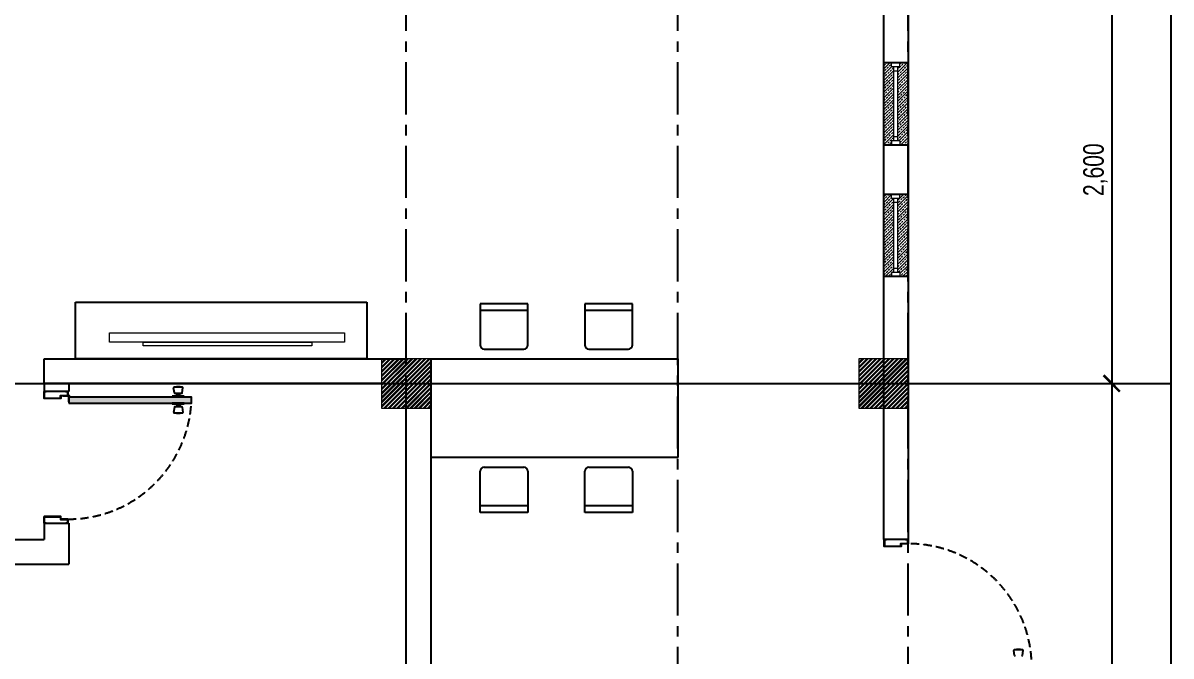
# Model space of a CAD drawing. Header units: millimetres. Extents: x -248340 to 456025, y 261499 to 1049645.
# Drawn here: x 302013 to 308998, y 304527 to 308378 of the extents above; entities that cross this region are included whole.
import ezdxf

# ---------------------------------------------------------------- set-up
doc = ezdxf.new("R2010")
doc.units = ezdxf.units.MM
doc.header["$LTSCALE"] = 8
doc.header["$MEASUREMENT"] = 0
for name, pattern in [('CENTER', [50.8, 31.75, -6.35, 6.35, -6.35]), ('CONTINOUS', [0]), ('DASHED2', [0.375, 0.25, -0.125]), ('HIDDEN', [9.525, 6.35, -3.175])]:
    doc.linetypes.add(name, pattern=pattern)
doc.layers.get('0').update_dxf_attribs({"linetype": 'CONTINUOUS'})
for name, color, linetype, lineweight in [('A-ANNO-DIMS', 211, 'CONTINUOUS', 9), ('A-GLAZ', 151, 'CONTINUOUS', 18), ('DIM', 2, 'CONTINUOUS', 25)]:
    doc.layers.add(name, color=color, linetype=linetype, lineweight=lineweight)
for name, color, linetype in [('ar_grid', 10, 'CENTER'), ('ar_wall', 7, 'CONTINOUS'), ('PDF_Geometry', 7, 'CONTINUOUS')]:
    doc.layers.add(name, color=color, linetype=linetype)
doc.styles.add('EN-SCL-DIM', font='swisscl.ttf')

# ---------------------------------------------------------------- blocks, each defined once
blk = doc.blocks.new('_ArchTick')
at = {"color": 0, "linetype": 'ByBlock', "const_width": 0.15}
blk.add_lwpolyline([(-0.5, -0.5), (0.5, 0.5)], dxfattribs=at)
blk = doc.blocks.new('SSS')
at = {"true_color": 0x939598}
h = blk.add_hatch(color=252, dxfattribs=at)
h.paths.add_polyline_path([(139671.9, -107321.8), (139660.2, -107321.8), (139660.2, -107360.2), (139759.7, -107360.2), (139759.7, -107344.1), (139802.6, -107344.1), (139802.6, -107321.8), (139790.9, -107321.8), (139790.9, -107320.6), (139803.8, -107320.6), (139803.8, -107345.3), (139760.9, -107345.3), (139760.9, -107361.4), (139659, -107361.4), (139659, -107320.6), (139671.9, -107320.6)])
h.paths.add_polyline_path([(139671.9, -108119.5), (139660.2, -108119.5), (139660.2, -108081.1), (139759.7, -108081.1), (139759.7, -108097.2), (139802.6, -108097.2), (139802.6, -108119.5), (139790.9, -108119.5), (139790.9, -108120.6), (139803.8, -108120.6), (139803.8, -108096), (139760.9, -108096), (139760.9, -108079.9), (139659, -108079.9), (139659, -108120.6), (139671.9, -108120.6)])
blk.add_hatch(color=252, dxfattribs=at).paths.add_polyline_path([(139809.7, -107390.9), (140555, -107390.9), (140555, -107353.3), (139809.7, -107353.3)])
h = blk.add_hatch(color=252, dxfattribs=at)
h.paths.add_polyline_path([(144783.5, -109019.6), (144771.8, -109019.6), (144771.8, -108981.2), (144871.3, -108981.2), (144871.3, -108997.3), (144914.2, -108997.3), (144914.2, -109019.6), (144902.5, -109019.6), (144902.5, -109020.8), (144915.4, -109020.8), (144915.4, -108996.1), (144872.5, -108996.1), (144872.5, -108980), (144770.6, -108980), (144770.6, -109020.8), (144783.5, -109020.8)])
h.paths.add_polyline_path([(144783.5, -108222), (144771.8, -108222), (144771.8, -108260.4), (144871.3, -108260.4), (144871.3, -108244.3), (144914.2, -108244.3), (144914.2, -108222), (144902.5, -108222), (144902.5, -108220.8), (144915.4, -108220.8), (144915.4, -108245.4), (144872.5, -108245.4), (144872.5, -108261.5), (144770.6, -108261.5), (144770.6, -108220.8), (144783.5, -108220.8)])
at = {"layer": 'A-ANNO-DIMS', "ltscale": 1.25, "true_color": 0x939598}
h = blk.add_hatch(dxfattribs=at)
h.set_pattern_fill('ANSI32', color=252, scale=50)
h.set_pattern_definition([(45, (91192.063, 242863.806), (-13.2582521, 13.2582521), []), (45, (91200.902, 242863.806), (-13.2582521, 13.2582521), [])])
h.paths.add_polyline_path([(141712.2, -107420.6), (142012.2, -107420.6), (142012.2, -107120.6), (141712.2, -107120.6)])
h = blk.add_hatch(dxfattribs=at)
h.set_pattern_fill('ANSI32', color=252, scale=50)
h.set_pattern_definition([(45, (94095.263, 242863.95), (-13.2582521, 13.2582521), []), (45, (94104.102, 242863.95), (-13.2582521, 13.2582521), [])])
h.paths.add_polyline_path([(144615.4, -107420.5), (144915.4, -107420.5), (144915.4, -107120.5), (144615.4, -107120.5)])
at = {"color": 252, "ltscale": 1.25, "true_color": 0x939598}
for p, q in [((146515.4, -114270.6), (146515.4, -94352.5)), ((144765.4, -103420.6), (144765.4, -108220.8)), ((139849.7, -106775.6), (141622.4, -106775.6)), ((139849.7, -107120.6), (139849.7, -106775.6)), ((141622.4, -106775.6), (141622.4, -107120.6)), ((142602.4, -106785.8), (142311.8, -106785.8)), ((142311.8, -106785.8), (142311.8, -107036.5)), ((142602.4, -107036.5), (142602.4, -106785.8)), ((143238.7, -106785.8), (142948, -106785.8)), ((142948, -106785.8), (142948, -107036.5)), ((143238.7, -107036.5), (143238.7, -106785.8)), ((142602.4, -106826.2), (142311.8, -106826.2)), ((143238.7, -106826.2), (142948, -106826.2)), ((142336.8, -107061.5), (142577.4, -107061.5)), ((142973, -107061.5), (143213.7, -107061.5)), ((139659, -107120.6), (141862.2, -107120.6)), ((139659, -107270.6), (139659, -107120.6)), ((141622.4, -107120.6), (139849.7, -107120.6)), ((142012.2, -107120.6), (143515.4, -107120.6)), ((143515.4, -107120.6), (143515.4, -107720.6)), ((133324.4, -107270.6), (146515.4, -107270.6)), ((141712.2, -107270.6), (139659, -107270.6)), ((139659, -107270.6), (139659, -107320.6)), ((139809, -107270.6), (139809, -107320.6)), ((139809, -107320.6), (139659, -107320.6)), ((143515.4, -107720.6), (142012.2, -107720.6)), ((142311.8, -108055.5), (142311.8, -107804.8)), ((142336.8, -107779.8), (142577.4, -107779.8)), ((142602.4, -107804.8), (142602.4, -108055.5)), ((142948, -108055.5), (142948, -107804.8)), ((142973, -107779.8), (143213.7, -107779.8)), ((143238.7, -107804.8), (143238.7, -108055.5)), ((142602.4, -108015.1), (142311.8, -108015.1)), ((142602.4, -108055.5), (142311.8, -108055.5)), ((143238.7, -108015.1), (142948, -108015.1)), ((143238.7, -108055.5), (142948, -108055.5)), ((139659, -108079.9), (139659, -108220.6)), ((139659, -108120.6), (139809, -108120.6)), ((139809, -108120.6), (139809, -108370.6)), ((138509, -108220.6), (139659, -108220.6)), ((144915.4, -108220.8), (144765.4, -108220.8)), ((138509, -108370.6), (139809, -108370.6))]:
    blk.add_line(p, q, dxfattribs=at)
at = {"color": 252, "true_color": 0x939598}
for p, q in [((140512.1, -107347.1), (140439, -107347.1)), ((140439, -107353.3), (140439, -107347.1)), ((140512.1, -107353.3), (140439, -107353.3)), ((140451.7, -107328.6), (140447.3, -107297.5)), ((140500.6, -107293.8), (140450.5, -107293.8)), ((140496.2, -107331.4), (140454.9, -107331.4)), ((140463.9, -107293.8), (140463.9, -107291.6)), ((140487.2, -107291.6), (140463.9, -107291.6)), ((140465.2, -107342.6), (140485.8, -107342.6)), ((140466.7, -107342.6), (140466.7, -107331.4)), ((140484.4, -107342.6), (140484.4, -107331.4)), ((140487.2, -107293.8), (140487.2, -107291.6)), ((140499.4, -107328.6), (140503.7, -107297.5)), ((140512.1, -107353.3), (140512.1, -107347.1)), ((140439, -107390.9), (140439, -107397.1)), ((140512.1, -107390.9), (140439, -107390.9)), ((140512.1, -107397.1), (140439, -107397.1)), ((140451.7, -107415.6), (140447.3, -107446.7)), ((140496.2, -107412.8), (140454.9, -107412.8)), ((140465.2, -107401.7), (140485.8, -107401.7)), ((140466.7, -107401.7), (140466.7, -107412.8)), ((140484.4, -107401.7), (140484.4, -107412.8)), ((140499.4, -107415.6), (140503.7, -107446.7)), ((140512.1, -107390.9), (140512.1, -107397.1)), ((140500.6, -107450.4), (140450.5, -107450.4)), ((140463.9, -107450.4), (140463.9, -107452.6)), ((140487.2, -107452.6), (140463.9, -107452.6)), ((140487.2, -107450.4), (140487.2, -107452.6)), ((145563.3, -108925.8), (145559, -108894.7)), ((145612.2, -108891), (145562.1, -108891)), ((145575.5, -108891), (145575.5, -108888.8)), ((145598.8, -108888.8), (145575.5, -108888.8)), ((145598.8, -108891), (145598.8, -108888.8)), ((145611, -108925.8), (145615.4, -108894.7))]:
    blk.add_line(p, q, dxfattribs=at)
for points in [[(139671.9, -107321.8), (139660.2, -107321.8), (139660.2, -107360.2), (139759.7, -107360.2), (139759.7, -107344.1), (139802.6, -107344.1), (139802.6, -107321.8), (139790.9, -107321.8), (139790.9, -107320.6), (139803.8, -107320.6), (139803.8, -107345.3), (139760.9, -107345.3), (139760.9, -107361.4), (139659, -107361.4), (139659, -107320.6), (139671.9, -107320.6)], [(139809.7, -107390.9), (140555, -107390.9), (140555, -107353.3), (139809.7, -107353.3)], [(139671.9, -108119.5), (139660.2, -108119.5), (139660.2, -108081.1), (139759.7, -108081.1), (139759.7, -108097.2), (139802.6, -108097.2), (139802.6, -108119.5), (139790.9, -108119.5), (139790.9, -108120.6), (139803.8, -108120.6), (139803.8, -108096), (139760.9, -108096), (139760.9, -108079.9), (139659, -108079.9), (139659, -108120.6), (139671.9, -108120.6)], [(144783.5, -108222), (144771.8, -108222), (144771.8, -108260.4), (144871.3, -108260.4), (144871.3, -108244.3), (144914.2, -108244.3), (144914.2, -108222), (144902.5, -108222), (144902.5, -108220.8), (144915.4, -108220.8), (144915.4, -108245.4), (144872.5, -108245.4), (144872.5, -108261.5), (144770.6, -108261.5), (144770.6, -108220.8), (144783.5, -108220.8)]]:
    blk.add_lwpolyline(points, close=True, dxfattribs=at)
for points in [[(139805.9, -107346.4, 0.414214), (139804.8, -107345.3), (139772.7, -107345.3), (139772.7, -107346.4), (139804.8, -107346.4, 12.92773), (139805, -107345.2), (139806, -107345.6, -13.063763), (139805.9, -107346.4)], [(139808.6, -107349.1, -0.414214), (139809.7, -107350.1), (139809.7, -107382.3), (139808.6, -107382.3), (139808.6, -107350.1, -12.92773), (139809.7, -107350), (139809.4, -107348.9, 13.063763), (139808.6, -107349.1)]]:
    blk.add_lwpolyline(points, format="xyb", close=True, dxfattribs=at)
at = {"color": 252, "ltscale": 1.25, "true_color": 0x939598}
for centre, start, end in [((142336.8, -107036.5), 180, 270), ((142577.4, -107036.5), 270, 0), ((142973, -107036.5), 180, 270), ((143213.7, -107036.5), 270, 0), ((142336.8, -107804.8), 90, 180), ((142577.4, -107804.8), 0, 90), ((142973, -107804.8), 90, 180), ((143213.7, -107804.8), 0, 90)]:
    blk.add_arc(centre, 25, start, end, dxfattribs=at)
at = {"color": 252, "true_color": 0x939598}
for centre, radius, start, end in [((140450.5, -107297), 3.22, 90, 187.97654), ((140454.9, -107328.2), 3.22, 187.97654, 270), ((140461.1, -107342.9), 4.2, 260.18061, 5.14732), ((140490, -107342.9), 4.2, 174.85268, 279.81939), ((140496.2, -107328.2), 3.22, 270, 352.02346), ((140500.6, -107297), 3.22, 352.02346, 90), ((140454.9, -107416), 3.22, 90, 172.02346), ((140461.1, -107401.3), 4.2, 354.85268, 99.81939), ((140490, -107401.3), 4.2, 80.18061, 185.14732), ((140496.2, -107416), 3.22, 7.97654, 90), ((140450.5, -107447.2), 3.22, 172.02346, 270), ((140500.6, -107447.2), 3.22, 270, 7.97654), ((145562.1, -108894.2), 3.22, 90, 187.97654), ((145612.2, -108894.2), 3.22, 352.02346, 90), ((145566.5, -108925.4), 3.22, 187.97654, 270), ((145607.8, -108925.4), 3.22, 270, 352.02346)]:
    blk.add_arc(centre, radius, start, end, dxfattribs=at)
at = {"color": 252, "linetype": 'HIDDEN', "true_color": 0x939598}
for centre, start, end in [((139805.4, -107345), 269.87271, 356.50006), ((144917.1, -108996.4), 3.49994, 90.12729)]:
    blk.add_arc(centre, 750.9, start, end, dxfattribs=at)
at = {"layer": 'A-ANNO-DIMS', "color": 252, "ltscale": 1.25, "true_color": 0x939598}
for points in [[(141712.2, -107420.6), (142012.2, -107420.6), (142012.2, -107120.6), (141712.2, -107120.6)], [(144615.4, -107420.5), (144915.4, -107420.5), (144915.4, -107120.5), (144615.4, -107120.5)]]:
    blk.add_lwpolyline(points, close=True, dxfattribs=at)
at = {"layer": 'A-GLAZ', "color": 252, "linetype": 'Continuous', "true_color": 0x939598}
for p, q in [((144765.4, -105323.4), (144768.3, -105320.6)), ((144765.4, -105358.8), (144803.6, -105320.6)), ((144769.5, -105337), (144778.4, -105328.1)), ((144782.8, -105323.7), (144786, -105320.6)), ((144800.5, -105341.4), (144809.3, -105332.6)), ((144813.7, -105328.1), (144815.4, -105326.5)), ((144852.9, -105377.4), (144909.7, -105320.6)), ((144865.4, -105329.5), (144874.3, -105320.6)), ((144875.6, -105337), (144884.4, -105328.1)), ((144888.9, -105323.7), (144892, -105320.6)), ((144906.5, -105341.4), (144915.4, -105332.6)), ((144765.4, -105394.1), (144815.4, -105344.1)), ((144765.4, -105429.5), (144827.9, -105367)), ((144765.4, -105376.5), (144769.5, -105372.3)), ((144765.4, -105464.9), (144827.9, -105402.4)), ((144774, -105367.9), (144782.8, -105359.1)), ((144778.4, -105398.9), (144787.2, -105390)), ((144787.2, -105354.7), (144796.1, -105345.8)), ((144791.6, -105385.6), (144800.5, -105376.8)), ((144804.9, -105372.3), (144813.7, -105363.5)), ((144809.3, -105403.3), (144818.2, -105394.4)), ((144818.2, -105359.1), (144826.1, -105351.1)), ((144822.6, -105390), (144827.9, -105384.7)), ((144852.9, -105412.7), (144915.4, -105350.2)), ((144852.9, -105359.7), (144857.9, -105354.7)), ((144852.9, -105448.1), (144915.4, -105385.6)), ((144853.5, -105394.4), (144862.3, -105385.6)), ((144862.3, -105350.2), (144871.2, -105341.4)), ((144866.8, -105381.2), (144875.6, -105372.3)), ((144880, -105367.9), (144888.9, -105359.1)), ((144884.4, -105398.9), (144893.3, -105390)), ((144893.3, -105354.7), (144902.1, -105345.8)), ((144897.7, -105385.6), (144906.5, -105376.8)), ((144911, -105372.3), (144915.4, -105367.9)), ((144765.4, -105411.8), (144774, -105403.3)), ((144765.4, -105500.2), (144827.9, -105437.7)), ((144769.5, -105443), (144778.4, -105434.2)), ((144774, -105474), (144782.8, -105465.1)), ((144782.8, -105429.8), (144791.6, -105421)), ((144787.2, -105460.7), (144796.1, -105451.9)), ((144796.1, -105416.5), (144804.9, -105407.7)), ((144800.5, -105447.5), (144809.3, -105438.6)), ((144804.9, -105478.4), (144813.7, -105469.6)), ((144813.7, -105434.2), (144822.6, -105425.4)), ((144818.2, -105465.1), (144827, -105456.3)), ((144827, -105421), (144827.9, -105420)), ((144852.9, -105483.4), (144915.4, -105420.9)), ((144852.9, -105430.4), (144853.5, -105429.8)), ((144852.9, -105518.8), (144915.4, -105456.3)), ((144852.9, -105465.7), (144857.9, -105460.7)), ((144857.9, -105425.4), (144866.8, -105416.5)), ((144862.3, -105456.3), (144871.2, -105447.5)), ((144871.2, -105412.1), (144880, -105403.3)), ((144875.6, -105443), (144884.4, -105434.2)), ((144880, -105474), (144888.9, -105465.1)), ((144888.9, -105429.8), (144897.7, -105421)), ((144893.3, -105460.7), (144902.1, -105451.9)), ((144902.1, -105416.5), (144911, -105407.7)), ((144906.5, -105447.5), (144915.4, -105438.6)), ((144915.4, -105403.3), (144915.4, -105403.2)), ((144765.4, -105535.6), (144827.9, -105473.1)), ((144765.4, -105482.5), (144769.5, -105478.4)), ((144765.4, -105570.9), (144827.9, -105508.4)), ((144765.4, -105517.9), (144774, -105509.3)), ((144769.5, -105549.1), (144778.4, -105540.3)), ((144778.4, -105504.9), (144787.2, -105496.1)), ((144782.8, -105535.9), (144791.6, -105527)), ((144791.6, -105491.7), (144800.5, -105482.8)), ((144796.1, -105522.6), (144804.9, -105513.8)), ((144809.3, -105509.3), (144818.2, -105500.5)), ((144813.7, -105540.3), (144822.6, -105531.4)), ((144822.6, -105496.1), (144827.9, -105490.7)), ((144827, -105527), (144827.9, -105526.1)), ((144852.9, -105554.1), (144915.4, -105491.6)), ((144852.9, -105589.5), (144915.4, -105527)), ((144852.9, -105536.5), (144853.5, -105535.9)), ((144853.5, -105500.5), (144862.3, -105491.7)), ((144857.9, -105531.4), (144866.8, -105522.6)), ((144866.8, -105487.2), (144875.6, -105478.4)), ((144871.2, -105518.2), (144880, -105509.3)), ((144875.6, -105549.1), (144884.4, -105540.3)), ((144884.4, -105504.9), (144893.3, -105496.1)), ((144888.9, -105535.9), (144897.7, -105527)), ((144897.7, -105491.7), (144906.5, -105482.8)), ((144902.1, -105522.6), (144911, -105513.8)), ((144911, -105478.4), (144915.4, -105474)), ((144915.4, -105509.3), (144915.4, -105509.3)), ((144765.4, -105606.3), (144827.9, -105543.8)), ((144765.4, -105641.6), (144827.9, -105579.1)), ((144765.4, -105588.6), (144769.5, -105584.5)), ((144774, -105580.1), (144782.8, -105571.2)), ((144778.4, -105611), (144787.2, -105602.1)), ((144787.2, -105566.8), (144796.1, -105558)), ((144791.6, -105597.7), (144800.5, -105588.9)), ((144800.5, -105553.5), (144809.3, -105544.7)), ((144804.9, -105584.5), (144813.7, -105575.6)), ((144809.3, -105615.4), (144818.2, -105606.6)), ((144818.2, -105571.2), (144827, -105562.4)), ((144822.6, -105602.1), (144827.9, -105596.8)), ((144852.9, -105624.8), (144915.4, -105562.3)), ((144852.9, -105571.8), (144857.9, -105566.8)), ((144852.9, -105660.2), (144915.4, -105597.7)), ((144853.5, -105606.6), (144862.3, -105597.7)), ((144862.3, -105562.4), (144871.2, -105553.5)), ((144866.8, -105593.3), (144875.6, -105584.5)), ((144880, -105580.1), (144888.9, -105571.2)), ((144884.4, -105611), (144893.3, -105602.1)), ((144893.3, -105566.8), (144902.1, -105558)), ((144897.7, -105597.7), (144906.5, -105588.9)), ((144906.5, -105553.5), (144915.4, -105544.7)), ((144911, -105584.5), (144915.4, -105580)), ((144765.4, -105677), (144827.9, -105614.5)), ((144765.4, -105624), (144774, -105615.4)), ((144765.4, -105712.3), (144827.9, -105649.8)), ((144769.5, -105655.2), (144778.4, -105646.3)), ((144774, -105686.1), (144782.8, -105677.3)), ((144782.8, -105641.9), (144791.6, -105633.1)), ((144787.2, -105672.9), (144796.1, -105664)), ((144796.1, -105628.7), (144804.9, -105619.8)), ((144800.5, -105659.6), (144809.3, -105650.8)), ((144804.9, -105690.5), (144813.7, -105681.7)), ((144813.7, -105646.3), (144822.6, -105637.5)), ((144818.2, -105677.3), (144827, -105668.4)), ((144827, -105633.1), (144827.9, -105632.2)), ((144852.9, -105695.6), (144915.4, -105633.1)), ((144852.9, -105642.5), (144853.5, -105641.9)), ((144852.9, -105730.9), (144915.4, -105668.4)), ((144852.9, -105677.9), (144857.9, -105672.9)), ((144857.9, -105637.5), (144866.8, -105628.7)), ((144862.3, -105668.4), (144871.2, -105659.6)), ((144871.2, -105624.2), (144880, -105615.4)), ((144875.6, -105655.2), (144884.4, -105646.3)), ((144880, -105686.1), (144888.9, -105677.3)), ((144888.9, -105641.9), (144897.7, -105633.1)), ((144893.3, -105672.9), (144902.1, -105664)), ((144902.1, -105628.7), (144911, -105619.8)), ((144906.5, -105659.6), (144915.4, -105650.8)), ((144915.4, -105615.4), (144915.4, -105615.4)), ((144765.4, -105747.7), (144827.9, -105685.2)), ((144765.4, -105694.7), (144769.5, -105690.5)), ((144765.4, -105783.1), (144827.9, -105720.6)), ((144765.4, -105730), (144774, -105721.5)), ((144778.4, -105717.1), (144787.2, -105708.2)), ((144782.8, -105748), (144791.6, -105739.1)), ((144791.6, -105703.8), (144800.5, -105695)), ((144796.1, -105734.7), (144804.9, -105725.9)), ((144809.3, -105721.5), (144818.2, -105712.6)), ((144813.7, -105752.4), (144822.6, -105743.6)), ((144822.6, -105708.2), (144827.9, -105702.9)), ((144827, -105739.1), (144827.9, -105738.2)), ((144852.9, -105766.3), (144915.4, -105703.8)), ((144852.9, -105748.6), (144853.5, -105748)), ((144853.5, -105712.6), (144862.3, -105703.8)), ((144857.9, -105743.6), (144866.8, -105734.7)), ((144859, -105795.6), (144915.4, -105739.1)), ((144866.8, -105699.4), (144875.6, -105690.5)), ((144871.2, -105730.3), (144880, -105721.5)), ((144884.4, -105717.1), (144893.3, -105708.2)), ((144888.9, -105748), (144897.7, -105739.1)), ((144897.7, -105703.8), (144906.5, -105695)), ((144902.1, -105734.7), (144911, -105725.9)), ((144911, -105690.5), (144915.4, -105686.1)), ((144915.4, -105721.5), (144915.4, -105721.4)), ((144765.4, -105818.4), (144827.9, -105755.9)), ((144765.4, -105800.7), (144769.5, -105796.6)), ((144769.5, -105761.2), (144778.4, -105752.4)), ((144774, -105792.2), (144782.8, -105783.3)), ((144780.9, -105820.6), (144787.2, -105814.3)), ((144787.2, -105778.9), (144796.1, -105770.1)), ((144791.6, -105809.9), (144800.5, -105801)), ((144798.6, -105820.6), (144815.4, -105803.8)), ((144800.5, -105765.7), (144809.3, -105756.8)), ((144804.9, -105796.6), (144813.7, -105787.8)), ((144818.2, -105783.3), (144827, -105774.5)), ((144852.9, -105783.9), (144857.9, -105778.9)), ((144862.3, -105774.5), (144871.2, -105765.7)), ((144866.8, -105805.4), (144875.6, -105796.6)), ((144869.3, -105820.6), (144915.4, -105774.5)), ((144875.6, -105761.2), (144884.4, -105752.4)), ((144880, -105792.2), (144888.9, -105783.3)), ((144887, -105820.6), (144893.3, -105814.3)), ((144893.3, -105778.9), (144902.1, -105770.1)), ((144897.7, -105809.9), (144906.5, -105801)), ((144904.7, -105820.6), (144915.4, -105809.8)), ((144906.5, -105765.7), (144915.4, -105756.8)), ((144911, -105796.6), (144915.4, -105792.2)), ((144765.4, -106136.6), (144781.4, -106120.6)), ((144765.4, -106172), (144815.4, -106122)), ((144765.4, -106154.3), (144774, -106145.7)), ((144765.4, -106207.3), (144824.7, -106148)), ((144778.4, -106141.3), (144787.2, -106132.5)), ((144782.8, -106172.3), (144791.6, -106163.4)), ((144791.6, -106128.1), (144799.1, -106120.6)), ((144796.1, -106159), (144804.9, -106150.2)), ((144809.3, -106145.7), (144815.4, -106139.6)), ((144813.7, -106176.7), (144822.6, -106167.8)), ((144827, -106163.4), (144827.9, -106162.5)), ((144852.9, -106190.5), (144915.4, -106128)), ((144852.9, -106155.2), (144862.5, -106145.6)), ((144852.9, -106225.9), (144915.4, -106163.4)), ((144857.9, -106167.8), (144866.8, -106159)), ((144865.4, -106142.7), (144887.5, -106120.6)), ((144866.8, -106123.6), (144869.8, -106120.6)), ((144871.2, -106154.6), (144880, -106145.7)), ((144884.4, -106141.3), (144893.3, -106132.5)), ((144888.9, -106172.3), (144897.7, -106163.4)), ((144897.7, -106128.1), (144905.2, -106120.6)), ((144902.1, -106159), (144911, -106150.2)), ((144915.4, -106145.7), (144915.4, -106145.7)), ((144765.4, -106242.7), (144827.9, -106180.2)), ((144765.4, -106278), (144827.9, -106215.5)), ((144765.4, -106225), (144769.5, -106220.9)), ((144769.5, -106185.5), (144778.4, -106176.7)), ((144774, -106216.4), (144782.8, -106207.6)), ((144778.4, -106247.4), (144787.2, -106238.5)), ((144787.2, -106203.2), (144796.1, -106194.3)), ((144791.6, -106234.1), (144800.5, -106225.3)), ((144800.5, -106189.9), (144809.3, -106181.1)), ((144804.9, -106220.9), (144813.7, -106212)), ((144818.2, -106207.6), (144827, -106198.8)), ((144822.6, -106238.5), (144827.9, -106233.2)), ((144852.9, -106172.9), (144853.5, -106172.3)), ((144852.9, -106261.2), (144915.4, -106198.7)), ((144852.9, -106208.2), (144857.9, -106203.2)), ((144852.9, -106296.6), (144915.4, -106234.1)), ((144853.5, -106243), (144862.3, -106234.1)), ((144862.3, -106198.8), (144871.2, -106189.9)), ((144866.8, -106229.7), (144875.6, -106220.9)), ((144875.6, -106185.5), (144884.4, -106176.7)), ((144880, -106216.4), (144888.9, -106207.6)), ((144884.4, -106247.4), (144893.3, -106238.5)), ((144893.3, -106203.2), (144902.1, -106194.3)), ((144897.7, -106234.1), (144906.5, -106225.3)), ((144906.5, -106189.9), (144915.4, -106181.1)), ((144911, -106220.9), (144915.4, -106216.4)), ((144765.4, -106313.4), (144827.9, -106250.9)), ((144765.4, -106260.4), (144774, -106251.8)), ((144765.4, -106348.7), (144827.9, -106286.2)), ((144769.5, -106291.6), (144778.4, -106282.7)), ((144782.8, -106278.3), (144791.6, -106269.5)), ((144787.2, -106309.3), (144796.1, -106300.4)), ((144796.1, -106265.1), (144804.9, -106256.2)), ((144800.5, -106296), (144809.3, -106287.2)), ((144809.3, -106251.8), (144818.2, -106243)), ((144813.7, -106282.7), (144822.6, -106273.9)), ((144818.2, -106313.7), (144827, -106304.8)), ((144827, -106269.5), (144827.9, -106268.6)), ((144852.9, -106332), (144915.4, -106269.5)), ((144852.9, -106278.9), (144853.5, -106278.3)), ((144852.9, -106367.3), (144915.4, -106304.8)), ((144852.9, -106314.3), (144857.9, -106309.3)), ((144857.9, -106273.9), (144866.8, -106265.1)), ((144862.3, -106304.8), (144871.2, -106296)), ((144871.2, -106260.6), (144880, -106251.8)), ((144875.6, -106291.6), (144884.4, -106282.7)), ((144888.9, -106278.3), (144897.7, -106269.5)), ((144893.3, -106309.3), (144902.1, -106300.4)), ((144902.1, -106265.1), (144911, -106256.2)), ((144906.5, -106296), (144915.4, -106287.2)), ((144915.4, -106251.8), (144915.4, -106251.8)), ((144765.4, -106384.1), (144827.9, -106321.6)), ((144765.4, -106331.1), (144769.5, -106326.9)), ((144765.4, -106419.5), (144827.9, -106357)), ((144765.4, -106366.4), (144774, -106357.9)), ((144774, -106322.5), (144782.8, -106313.7)), ((144778.4, -106353.4), (144787.2, -106344.6)), ((144782.8, -106384.4), (144791.6, -106375.5)), ((144791.6, -106340.2), (144800.5, -106331.4)), ((144796.1, -106371.1), (144804.9, -106362.3)), ((144804.9, -106326.9), (144813.7, -106318.1)), ((144809.3, -106357.9), (144818.2, -106349)), ((144813.7, -106388.8), (144822.6, -106380)), ((144822.6, -106344.6), (144827.9, -106339.3)), ((144827, -106375.5), (144827.9, -106374.6)), ((144852.9, -106402.7), (144915.4, -106340.2)), ((144852.9, -106438), (144915.4, -106375.5)), ((144853.5, -106349), (144862.3, -106340.2)), ((144857.9, -106380), (144866.8, -106371.1)), ((144866.8, -106335.8), (144875.6, -106326.9)), ((144871.2, -106366.7), (144880, -106357.9)), ((144880, -106322.5), (144888.9, -106313.7)), ((144884.4, -106353.4), (144893.3, -106344.6)), ((144888.9, -106384.4), (144897.7, -106375.5)), ((144897.7, -106340.2), (144906.5, -106331.4)), ((144902.1, -106371.1), (144911, -106362.3)), ((144911, -106326.9), (144915.4, -106322.5)), ((144915.4, -106357.9), (144915.4, -106357.8)), ((144765.4, -106454.8), (144827.9, -106392.3)), ((144765.4, -106490.2), (144827.9, -106427.7)), ((144765.4, -106437.1), (144769.5, -106433)), ((144769.5, -106397.6), (144778.4, -106388.8)), ((144774, -106428.6), (144782.8, -106419.7)), ((144787.2, -106415.3), (144796.1, -106406.5)), ((144791.6, -106446.3), (144800.5, -106437.4)), ((144800.5, -106402.1), (144809.3, -106393.2)), ((144804.9, -106433), (144813.7, -106424.2)), ((144818.2, -106419.7), (144827, -106410.9)), ((144822.6, -106450.7), (144827.9, -106445.3)), ((144852.9, -106385), (144853.5, -106384.4)), ((144852.9, -106473.4), (144915.4, -106410.9)), ((144852.9, -106420.3), (144857.9, -106415.3)), ((144852.9, -106508.7), (144915.4, -106446.2)), ((144853.5, -106455.1), (144862.3, -106446.3)), ((144862.3, -106410.9), (144871.2, -106402.1)), ((144866.8, -106441.8), (144875.6, -106433)), ((144875.6, -106397.6), (144884.4, -106388.8)), ((144880, -106428.6), (144888.9, -106419.7)), ((144893.3, -106415.3), (144902.1, -106406.5)), ((144897.7, -106446.3), (144906.5, -106437.4)), ((144906.5, -106402.1), (144915.4, -106393.2)), ((144911, -106433), (144915.4, -106428.6)), ((144765.4, -106525.5), (144827.9, -106463)), ((144765.4, -106472.5), (144774, -106463.9)), ((144765.4, -106560.9), (144827.9, -106498.4)), ((144769.5, -106503.7), (144778.4, -106494.9)), ((144778.4, -106459.5), (144787.2, -106450.7)), ((144782.8, -106490.5), (144791.6, -106481.6)), ((144787.2, -106521.4), (144796.1, -106512.5)), ((144796.1, -106477.2), (144804.9, -106468.4)), ((144800.5, -106508.1), (144809.3, -106499.3)), ((144809.3, -106463.9), (144818.2, -106455.1)), ((144813.7, -106494.9), (144822.6, -106486)), ((144818.2, -106525.8), (144827, -106517)), ((144827, -106481.6), (144827.9, -106480.7)), ((144852.9, -106544.1), (144915.4, -106481.6)), ((144852.9, -106491.1), (144853.5, -106490.5)), ((144852.9, -106579.4), (144915.4, -106516.9)), ((144857.9, -106486), (144866.8, -106477.2)), ((144862.3, -106517), (144871.2, -106508.1)), ((144871.2, -106472.8), (144880, -106463.9)), ((144875.6, -106503.7), (144884.4, -106494.9)), ((144884.4, -106459.5), (144893.3, -106450.7)), ((144888.9, -106490.5), (144897.7, -106481.6)), ((144893.3, -106521.4), (144902.1, -106512.5)), ((144902.1, -106477.2), (144911, -106468.4)), ((144906.5, -106508.1), (144915.4, -106499.3)), ((144915.4, -106463.9), (144915.4, -106463.9)), ((144765.4, -106596.2), (144827.9, -106533.7)), ((144765.4, -106543.2), (144769.5, -106539.1)), ((144765.4, -106578.6), (144774, -106570)), ((144774, -106534.6), (144782.8, -106525.8)), ((144776.4, -106620.6), (144827.9, -106569.1)), ((144778.4, -106565.6), (144787.2, -106556.7)), ((144782.8, -106596.5), (144791.6, -106587.7)), ((144791.6, -106552.3), (144800.5, -106543.5)), ((144796.1, -106583.3), (144804.9, -106574.4)), ((144804.9, -106539.1), (144813.7, -106530.2)), ((144809.3, -106570), (144818.2, -106561.2)), ((144822.6, -106556.7), (144827.9, -106551.4)), ((144827, -106587.7), (144827.9, -106586.8)), ((144852.9, -106526.4), (144857.9, -106521.4)), ((144853.5, -106561.2), (144862.3, -106552.3)), ((144857.9, -106592.1), (144866.8, -106583.3)), ((144865.4, -106602.3), (144915.4, -106552.3)), ((144866.8, -106547.9), (144875.6, -106539.1)), ((144871.2, -106578.8), (144880, -106570)), ((144880, -106534.6), (144888.9, -106525.8)), ((144882.5, -106620.6), (144915.4, -106587.7)), ((144884.4, -106565.6), (144893.3, -106556.7)), ((144888.9, -106596.5), (144897.7, -106587.7)), ((144897.7, -106552.3), (144906.5, -106543.5)), ((144902.1, -106583.3), (144911, -106574.4)), ((144911, -106539.1), (144915.4, -106534.6)), ((144915.4, -106570), (144915.4, -106570)), ((144769.5, -106609.8), (144778.4, -106600.9)), ((144794.1, -106620.6), (144796.1, -106618.6)), ((144800.5, -106614.2), (144809.3, -106605.4)), ((144811.8, -106620.6), (144815.4, -106616.9)), ((144813.7, -106600.9), (144815.4, -106599.3)), ((144819.1, -106595.6), (144822.6, -106592.1)), ((144865.4, -106620), (144871.2, -106614.2)), ((144875.6, -106609.8), (144884.4, -106600.9)), ((144900.2, -106620.6), (144902.1, -106618.6)), ((144906.5, -106614.2), (144915.4, -106605.4))]:
    blk.add_line(p, q, dxfattribs=at)
at = {"layer": 'A-GLAZ', "color": 252, "true_color": 0x939598}
for p, q in [((144790.4, -105320.6), (144890.4, -105320.6)), ((144890.4, -105320.6), (144790.4, -105320.6)), ((144815.4, -105345.6), (144815.4, -105320.6)), ((144865.4, -105345.6), (144865.4, -105320.6)), ((144865.4, -105345.6), (144815.4, -105345.6)), ((144822.4, -105345.6), (144822.4, -105348)), ((144822.4, -105348), (144825.4, -105348)), ((144825.4, -105348), (144825.4, -105351.1)), ((144825.4, -105351.1), (144827.9, -105351.1)), ((144827.9, -105795.6), (144827.9, -105345.6)), ((144852.9, -105795.6), (144852.9, -105345.6)), ((144855.4, -105351.1), (144852.9, -105351.1)), ((144858.4, -105348), (144855.4, -105348)), ((144855.4, -105348), (144855.4, -105351.1)), ((144858.4, -105345.6), (144858.4, -105348)), ((144890.4, -105820.6), (144790.4, -105820.6)), ((144865.4, -105795.6), (144815.4, -105795.6)), ((144815.4, -105795.6), (144815.4, -105820.6)), ((144822.4, -105795.6), (144822.4, -105793.1)), ((144822.4, -105793.1), (144825.4, -105793.1)), ((144825.4, -105793.1), (144825.4, -105790)), ((144825.4, -105790), (144827.9, -105790)), ((144855.4, -105790), (144852.9, -105790)), ((144855.4, -105793.1), (144855.4, -105790)), ((144858.4, -105793.1), (144855.4, -105793.1)), ((144858.4, -105795.6), (144858.4, -105793.1)), ((144865.4, -105795.6), (144865.4, -105820.6)), ((144790.4, -106120.6), (144890.4, -106120.6)), ((144890.4, -106120.6), (144790.4, -106120.6)), ((144815.4, -106145.6), (144815.4, -106120.6)), ((144865.4, -106145.6), (144815.4, -106145.6)), ((144822.4, -106145.6), (144822.4, -106148)), ((144822.4, -106148), (144825.4, -106148)), ((144825.4, -106148), (144825.4, -106151.1)), ((144825.4, -106151.1), (144827.9, -106151.1)), ((144827.9, -106595.6), (144827.9, -106145.6)), ((144852.9, -106595.6), (144852.9, -106145.6)), ((144855.4, -106151.1), (144852.9, -106151.1)), ((144858.4, -106148), (144855.4, -106148)), ((144855.4, -106148), (144855.4, -106151.1)), ((144858.4, -106145.6), (144858.4, -106148)), ((144865.4, -106145.6), (144865.4, -106120.6)), ((144825.4, -106593.1), (144825.4, -106590)), ((144825.4, -106590), (144827.9, -106590)), ((144855.4, -106590), (144852.9, -106590)), ((144855.4, -106593.1), (144855.4, -106590)), ((144890.4, -106620.6), (144790.4, -106620.6)), ((144865.4, -106595.6), (144815.4, -106595.6)), ((144815.4, -106595.6), (144815.4, -106620.6)), ((144822.4, -106595.6), (144822.4, -106593.1)), ((144822.4, -106593.1), (144825.4, -106593.1)), ((144858.4, -106593.1), (144855.4, -106593.1)), ((144858.4, -106595.6), (144858.4, -106593.1)), ((144865.4, -106595.6), (144865.4, -106620.6))]:
    blk.add_line(p, q, dxfattribs=at)
at = {"layer": 'A-GLAZ', "color": 252, "linetype": 'DASHED2', "true_color": 0x939598}
for p, q in [((144852.9, -105370.6), (144827.9, -105370.6)), ((144852.9, -105770.6), (144827.9, -105770.6)), ((144852.9, -106170.6), (144827.9, -106170.6)), ((144852.9, -106570.6), (144827.9, -106570.6))]:
    blk.add_line(p, q, dxfattribs=at)
at = {"layer": 'ar_grid', "ltscale": 1.25}
blk.add_line((143515.4, -114270.6), (143515.4, -94352.5), dxfattribs=at)
at = {"layer": 'ar_grid', "color": 252, "ltscale": 1.25, "true_color": 0x939598}
for p, q in [((141862.2, -114270.6), (141862.2, -94932.4)), ((144915.4, -114270.6), (144915.4, -94932.4))]:
    blk.add_line(p, q, dxfattribs=at)
at = {"layer": 'ar_wall', "color": 252, "ltscale": 1.25, "true_color": 0x939598}
for p, q in [((144915.4, -103270.6), (144915.4, -108245.4)), ((144915.4, -105320.6), (144765.4, -105320.6)), ((144915.4, -105820.6), (144765.4, -105820.6)), ((144915.4, -106120.6), (144765.4, -106120.6)), ((144915.4, -106620.6), (144765.4, -106620.6)), ((142012.2, -107120.6), (142012.2, -111420.6)), ((141862.2, -111120.6), (141862.2, -107270.6))]:
    blk.add_line(p, q, dxfattribs=at)
at = {"layer": 'DIM', "color": 252, "ltscale": 1.25, "true_color": 0x939598}
for p, q in [((146154.4, -104560.6), (146154.4, -107380.6)), ((146154.4, -107160.6), (146154.4, -111530.6)), ((144940.4, -107270.6), (146264.4, -107270.6)), ((144940.4, -107270.6), (146264.4, -107270.6))]:
    blk.add_line(p, q, dxfattribs=at)
at = {"layer": 'PDF_Geometry', "color": 252, "lineweight": 13, "true_color": 0x939598}
for points in [[(141487.1, -106963), (141487.1, -107019.9), (140056.2, -107019.9), (140056.2, -106963)], [(141287.8, -107019.9), (141287.8, -107041.3), (140262.7, -107041.3), (140262.7, -107019.9)]]:
    blk.add_lwpolyline(points, close=True, dxfattribs=at)
at = {"layer": 'DIM', "color": 252, "ltscale": 1.25, "true_color": 0x939598, "xscale": 100, "yscale": 100, "zscale": 100}
for rotation in [270, 90]:
    blk.add_blockref('_ArchTick', (146154.4, -107270.6), dxfattribs=dict(at, rotation=rotation))
at = {"layer": 'DIM', "color": 252, "ltscale": 1.25, "true_color": 0x939598, "insert": (146055.1, -105970.6), "char_height": 125, "attachment_point": 5, "rotation": 90, "style": 'EN-SCL-DIM'}
blk.add_mtext('\\A1;2,600', dxfattribs=at)

msp = doc.modelspace()

# ---------------------------------------------------------------- block references
at = {"color": 1, "lineweight": 30}
msp.add_blockref('SSS', (162482.249, 413455.553), dxfattribs=at)

doc.saveas('drawing.dxf')
